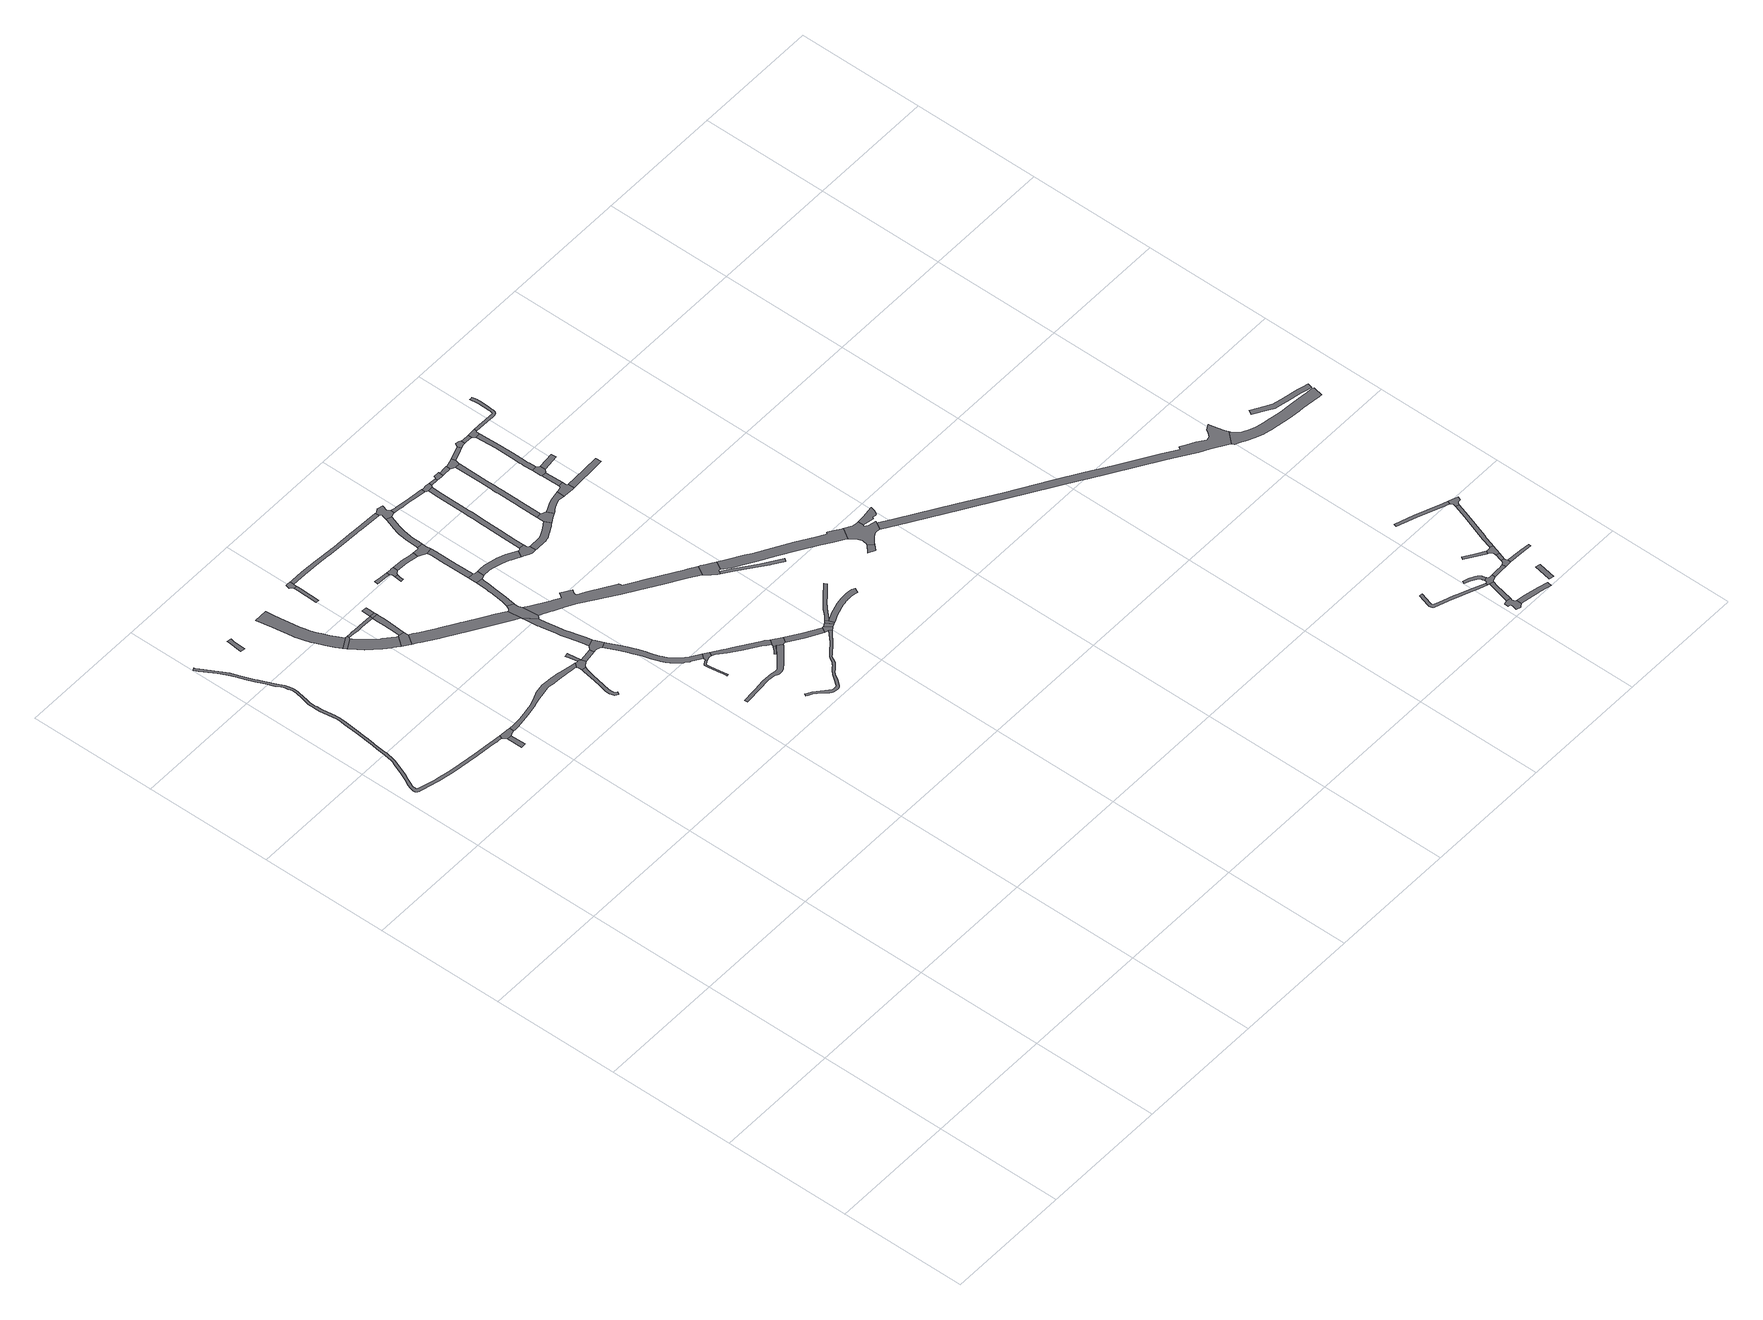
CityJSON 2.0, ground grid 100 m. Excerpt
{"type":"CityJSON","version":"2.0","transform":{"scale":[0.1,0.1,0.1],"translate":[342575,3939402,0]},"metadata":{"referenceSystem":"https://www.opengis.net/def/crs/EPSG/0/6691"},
"CityObjects":{
"road1":{"type":"Road","attributes":{"RoadStructureAttribute.sectionType":"1"},"geometry":[{"type":"MultiSurface","lod":"1","boundaries":[[[0,1,2,3,4,5,6,7,8,9,10,11,12,13,14,15,16,17,18,19,20,21,22,23,24,25,26,27,28,29,30,31,32,33,34,35,36,37,38,39,40,41,42,43,44,45,46,47,48,49,50,51,52,53,54,55,56,57,58,59,60,61,62,63,64,65,66,67,68,69,70,71,72,73,74,75,76,77,78,79,80,81,82,83,84,85,86,87,88,89,90,91,92,93,94,95,96,97,98,99,100,101,102,103,104,105,106,107,108,109,110,111,112,113,114,115,116,117,118,119,120,121,122,123,124,125,126,127]]]}]},
"road2":{"type":"Road","geometry":[{"type":"MultiSurface","lod":"1","boundaries":[[[128,129,130,131]]]}]},
"road3":{"type":"Road","geometry":[{"type":"MultiSurface","lod":"1","boundaries":[[[130,132,133,134,135,60,59,136,131]]]}]},
"road4":{"type":"Road","geometry":[{"type":"MultiSurface","lod":"1","boundaries":[[[137,138,139,140,141,142,143]]]}]},
"road5":{"type":"Road","attributes":{"function":"3","RoadStructureAttribute.sectionType":"1"},"geometry":[{"type":"MultiSurface","lod":"1","boundaries":[[[144,145,146,147,148,149,150,151,152,153,154,155,156,157,158,159,160,161,162,163,164,165,166,167,168,169]]]}]},
"road6":{"type":"Road","geometry":[{"type":"MultiSurface","lod":"1","boundaries":[[[170,171,172,156,155,173,174]]]}]},
"road7":{"type":"Road","attributes":{"function":"3","RoadStructureAttribute.sectionType":"1"},"geometry":[{"type":"MultiSurface","lod":"1","boundaries":[[[173,175,176,177,178,179,180,181,182,183,184,185,186,187,188,189,174]]]}]},
"road8":{"type":"Road","attributes":{"RoadStructureAttribute.sectionType":"1"},"geometry":[{"type":"MultiSurface","lod":"1","boundaries":[[[133,190,191,192,193,194,195,196,197,198,199,200,201,202,203,204,205,206,207,208,209,210,211,212,213,214,215,216,217,218,219,220,221,222,223,224,225,226,227,228,229,230,134]]]}]},
"road9":{"type":"Road","attributes":{"RoadStructureAttribute.sectionType":"1"},"geometry":[{"type":"MultiSurface","lod":"1","boundaries":[[[231,232,233,234,235,236,237,238,239,240,241,242,172,171]]]}]},
"road10":{"type":"Road","geometry":[{"type":"MultiSurface","lod":"1","boundaries":[[[243,244,245,184,183,246,247,248,249,250,251]]]}]},
"road11":{"type":"Road","attributes":{"RoadStructureAttribute.sectionType":"1"},"geometry":[{"type":"MultiSurface","lod":"1","boundaries":[[[250,252,253,254,255,256,236,257,258,259,260,251]]]}]},
"road12":{"type":"Road","geometry":[{"type":"MultiSurface","lod":"1","boundaries":[[[237,236,256,261]]]}]},
"road13":{"type":"Road","attributes":{"RoadStructureAttribute.sectionType":"1"},"geometry":[{"type":"MultiSurface","lod":"1","boundaries":[[[262,263,264,265,266,267,268,269]]]}]},
"road14":{"type":"Road","geometry":[{"type":"MultiSurface","lod":"1","boundaries":[[[270,271,272,237,261]]]}]},
"road15":{"type":"Road","geometry":[{"type":"MultiSurface","lod":"1","boundaries":[[[273,274,275,269,268,276,277,278,279]]]}]},
"road16":{"type":"Road","attributes":{"RoadStructureAttribute.sectionType":"1"},"geometry":[{"type":"MultiSurface","lod":"1","boundaries":[[[280,281,282,283,284,285,286,287,288,289,290,291,292,293,294,295,296,297,298]]]}]},
"road17":{"type":"Road","attributes":{"function":"3","RoadStructureAttribute.sectionType":"1"},"geometry":[{"type":"MultiSurface","lod":"1","boundaries":[[[299,300,301,302,303,304,305,306,307,308,309,248,247,310,311,312,313,314,315,316,317,318,319]]]}]},
"road18":{"type":"Road","geometry":[{"type":"MultiSurface","lod":"1","boundaries":[[[320,321,211,210,322,323,324,298,297,325,326,327,328,329]]]}]},
"road19":{"type":"Road","geometry":[{"type":"MultiSurface","lod":"1","boundaries":[[[330,331,332,333,320,329]]]}]},
"road20":{"type":"Road","attributes":{"RoadStructureAttribute.sectionType":"1"},"geometry":[{"type":"MultiSurface","lod":"1","boundaries":[[[334,329,328,335]]]}]},
"road21":{"type":"Road","geometry":[{"type":"MultiSurface","lod":"1","boundaries":[[[334,335,336,337,338,339,340,341,342,343,344,345]]]}]},
"road22":{"type":"Road","attributes":{"RoadStructureAttribute.sectionType":"1"},"geometry":[{"type":"MultiSurface","lod":"1","boundaries":[[[346,347,348,349,350,351]]]}]},
"road23":{"type":"Road","attributes":{"RoadStructureAttribute.sectionType":"1"},"geometry":[{"type":"MultiSurface","lod":"1","boundaries":[[[344,352,353,354,355,356,357,358,359,360,319,361,362,363,364,365,366,367,368,369,370,371,345]]]}]},
"road24":{"type":"Road","geometry":[{"type":"MultiSurface","lod":"1","boundaries":[[[372,373,374,375,376]]]}]},
"road25":{"type":"Road","geometry":[{"type":"MultiSurface","lod":"1","boundaries":[[[360,377,378,379,380,381,382,383,384,385,386,299,319]]]}]},
"road26":{"type":"Road","geometry":[{"type":"MultiSurface","lod":"1","boundaries":[[[387,388,372,376,389,390,391,392,393,394,395,396,397,398,351,350]]]}]},
"road27":{"type":"Road","attributes":{"RoadStructureAttribute.sectionType":"1"},"geometry":[{"type":"MultiSurface","lod":"1","boundaries":[[[399,400,401,402,403,404,405,406,407,408,409,410,411,412,413,414,415,416,417,418,419,420,421,422,423,424,425,426,427,428,429,430,431,432,433,434,435,342,341]]]}]},
"road28":{"type":"Road","attributes":{"RoadStructureAttribute.sectionType":"1"},"geometry":[{"type":"MultiSurface","lod":"1","boundaries":[[[436,437,438,439,440,441,442,443,444,445,446,447,448,449,450,451,452,453,454,455,456,457,458,459,460,461,462,463]]]}]},
"road29":{"type":"Road","attributes":{"RoadStructureAttribute.sectionType":"1"},"geometry":[{"type":"MultiSurface","lod":"1","boundaries":[[[464,465,466,467,468,469,470,471,472,473,474,475,277,276,476,477,478,479,480,481,482,483,484,485,486,487]]]}]},
"road30":{"type":"Road","attributes":{"RoadStructureAttribute.sectionType":"1"},"geometry":[{"type":"MultiSurface","lod":"1","boundaries":[[[382,488,489,490,491,492,493,494,495,496,497,383]]]}]},
"road31":{"type":"Road","attributes":{"RoadStructureAttribute.sectionType":"1"},"geometry":[{"type":"MultiSurface","lod":"1","boundaries":[[[498,499,500,394,393,501,502]]]}]},
"road32":{"type":"Road","geometry":[{"type":"MultiSurface","lod":"1","boundaries":[[[503,504,505,506,507,508,509,418,417,510,511,512,513,514,436,463]]]}]},
"road33":{"type":"Road","attributes":{"RoadStructureAttribute.sectionType":"1"},"geometry":[{"type":"MultiSurface","lod":"1","boundaries":[[[515,516,517,518,519,520,521,522,523,524,525,526,527,528,529,530,531,532,533,534,535,536,537,538,539,540,541,542,543,544,545,546,547,548,549,550,551,552,553,554]]]}]},
"road34":{"type":"Road","geometry":[{"type":"MultiSurface","lod":"1","boundaries":[[[555,556,493,492,557,558,559,560,561]]]}]},
"road35":{"type":"Road","attributes":{"RoadStructureAttribute.sectionType":"1"},"geometry":[{"type":"MultiSurface","lod":"1","boundaries":[[[560,562,563,564,565,566,567,568,569,570,571,572,573,574,561]]]}]},
"road36":{"type":"Road","geometry":[{"type":"MultiSurface","lod":"1","boundaries":[[[575,576,498,502,569,568,577,578]]]}]},
"road37":{"type":"Road","attributes":{"RoadStructureAttribute.sectionType":"1"},"geometry":[{"type":"MultiSurface","lod":"1","boundaries":[[[508,579,580,581,582,583,584,585,586,587,588,589,590,591,592,593,594,509]]]}]},
"road38":{"type":"Road","attributes":{"RoadStructureAttribute.sectionType":"1"},"geometry":[{"type":"MultiSurface","lod":"1","boundaries":[[[595,596,597,598,599,600,601,602,603,604,605,606,607,608,609,610,611,612,613,614,615,616,617,618,619,620,621,622,623,624,625,626,627,628,629,630,631,632,633,634,635,636,637,638,639,640,641,642,643,644,645,646,647,648,649,650,651,652,653,654,655,656,657,658,659,660,661,662,663,664]]]}]},
"road39":{"type":"Road","geometry":[{"type":"MultiSurface","lod":"1","boundaries":[[[665,666,667,668,669,670,671]]]}]},
"road40":{"type":"Road","attributes":{"RoadStructureAttribute.sectionType":"1"},"geometry":[{"type":"MultiSurface","lod":"1","boundaries":[[[557,672,673,674,675,676,677,678,679,680,681,682,683,684,685,686,687,688,689,690,558]]]}]},
"road41":{"type":"Road","attributes":{"RoadStructureAttribute.sectionType":"1"},"geometry":[{"type":"MultiSurface","lod":"1","boundaries":[[[691,692,693,694,695,696,697,698,699,700,701,702,703,704,705,706,707,708,709,710,575,578]]]}]},
"road42":{"type":"Road","geometry":[{"type":"MultiSurface","lod":"1","boundaries":[[[711,712,671,670,713,714,715,716,717,718,515,554,719,720,721,587,586]]]}]},
"road43":{"type":"Road","attributes":{"function":"3","RoadStructureAttribute.sectionType":"1"},"geometry":[{"type":"MultiSurface","lod":"1","boundaries":[[[722,723,724,725,726,727,728,729,730,731,732,733,734,735,736,737,738,739,740,741,742,743,744,745,746,747,748,749,750,751,752,753,754,755,756,757,758,759,760,761,762,763,378,377]]]}]},
"road44":{"type":"Road","geometry":[{"type":"MultiSurface","lod":"1","boundaries":[[[764,765,702,701,766,767,768,769,770,771,772,773,464,487]]]}]},
"road45":{"type":"Road","geometry":[{"type":"MultiSurface","lod":"1","boundaries":[[[774,775,776,682,681,777,778,779,780,781,782,783,784,785,786,787,788,789,790]]]}]},
"road46":{"type":"Road","attributes":{"RoadStructureAttribute.sectionType":"1"},"geometry":[{"type":"MultiSurface","lod":"1","boundaries":[[[791,792,721,720,793,794]]]}]},
"road47":{"type":"Road","attributes":{"RoadStructureAttribute.sectionType":"1"},"geometry":[{"type":"MultiSurface","lod":"1","boundaries":[[[795,796,797,798,799,800,801,802,803,804,768,767]]]}]},
"road48":{"type":"Road","geometry":[{"type":"MultiSurface","lod":"1","boundaries":[[[664,805,806,807,791,794,595]]]}]},
"road49":{"type":"Road","attributes":{"RoadStructureAttribute.sectionType":"1"},"geometry":[{"type":"MultiSurface","lod":"1","boundaries":[[[789,808,809,810,811,812,813,814,815,816,817,818,819,820,821,822,823,824,825,826,827,828,790]]]}]},
"road50":{"type":"Road","attributes":{"RoadStructureAttribute.sectionType":"1"},"geometry":[{"type":"MultiSurface","lod":"1","boundaries":[[[807,806,829,830,831]]]}]},
"road51":{"type":"Road","attributes":{"RoadStructureAttribute.sectionType":"1"},"geometry":[{"type":"MultiSurface","lod":"1","boundaries":[[[784,832,833,834,835,836,837,838,839,840,841,842,843,844,845,846,847,848,849,850,785]]]}]},
"road52":{"type":"Road","geometry":[{"type":"MultiSurface","lod":"1","boundaries":[[[831,830,851,852,853,854,855]]]}]},
"road53":{"type":"Road","geometry":[{"type":"MultiSurface","lod":"1","boundaries":[[[856,857,858,801,800,819,818,859]]]}]},
"road54":{"type":"Road","geometry":[{"type":"MultiSurface","lod":"1","boundaries":[[[860,861,862,863,864,865,866,867,739,738,868,869,870,871,872,873]]]}]},
"road55":{"type":"Road","attributes":{"RoadStructureAttribute.sectionType":"1"},"geometry":[{"type":"MultiSurface","lod":"1","boundaries":[[[874,875,856,859]]]}]},
"road56":{"type":"Road","geometry":[{"type":"MultiSurface","lod":"1","boundaries":[[[876,845,844,877,878,879,880,881]]]}]},
"road57":{"type":"Road","attributes":{"RoadStructureAttribute.sectionType":"1"},"geometry":[{"type":"MultiSurface","lod":"1","boundaries":[[[854,882,883,884,885,886,887,888,889,890,891,892,893,894,855]]]}]},
"road58":{"type":"Road","attributes":{"RoadStructureAttribute.sectionType":"1"},"geometry":[{"type":"MultiSurface","lod":"1","boundaries":[[[895,896,897,898,899,900,901,902,903,904,905,906,907,908,909,910,911,912,913,914,915,916,917,918,919,920,921,922,923,924,925,926,927,928,929,930,931,932,933,934,935,853,852]]]}]},
"road59":{"type":"Road","geometry":[{"type":"MultiSurface","lod":"1","boundaries":[[[936,937,938,939,875,874,940,941,942,943]]]}]},
"road60":{"type":"Road","attributes":{"RoadStructureAttribute.sectionType":"1"},"geometry":[{"type":"MultiSurface","lod":"1","boundaries":[[[880,944,945,946,947,948,949,950,951,952,953,954,955,956,957,958,959,960,881]]]}]},
"road61":{"type":"Road","attributes":{"RoadStructureAttribute.sectionType":"1"},"geometry":[{"type":"MultiSurface","lod":"1","boundaries":[[[942,961,962,963,964,965,943]]]}]},
"road62":{"type":"Road","attributes":{"RoadStructureAttribute.sectionType":"1"},"geometry":[{"type":"MultiSurface","lod":"1","boundaries":[[[966,967,968,969,970,971,972,973,974,975,860,873]]]}]},
"road63":{"type":"Road","attributes":{"RoadStructureAttribute.sectionType":"1"},"geometry":[{"type":"MultiSurface","lod":"1","boundaries":[[[976,977,978,979,980,981,982,983,984,985,986,987,988,989,990,879,878]]]}]},
"road64":{"type":"Road","geometry":[{"type":"MultiSurface","lod":"1","boundaries":[[[991,992,963,962,951,950,993,994,995]]]}]},
"road65":{"type":"Road","geometry":[{"type":"MultiSurface","lod":"1","boundaries":[[[996,997,998,999,1000,1001,1002,1003,1004,985,984,1005,1006,1007,1008,1009]]]}]},
"road66":{"type":"Road","attributes":{"RoadStructureAttribute.sectionType":"1"},"geometry":[{"type":"MultiSurface","lod":"1","boundaries":[[[994,1010,1011,1012,1013,1014,1015,995]]]}]},
"road67":{"type":"Road","attributes":{"RoadStructureAttribute.sectionType":"1"},"geometry":[{"type":"MultiSurface","lod":"1","boundaries":[[[1001,1000,1016,1017]]]}]},
"road68":{"type":"Road","attributes":{"function":"3","RoadStructureAttribute.sectionType":"1"},"geometry":[{"type":"MultiSurface","lod":"1","boundaries":[[[1018,1019,1020,1021,1022,1023,1024,1025,1026,1027,1028,1029,1030,864,863,1031,1032,1033,1034,1035,1036,1037,1038,1039]]]}]},
"road69":{"type":"Road","geometry":[{"type":"MultiSurface","lod":"1","boundaries":[[[1040,1041,1042,1017,1016,1043,1044]]]}]},
"road70":{"type":"Road","geometry":[{"type":"MultiSurface","lod":"1","boundaries":[[[1045,1046,1047,1048,1049,1013,1012,1050,1051,1052]]]}]},
"road71":{"type":"Road","attributes":{"RoadStructureAttribute.sectionType":"1"},"geometry":[{"type":"MultiSurface","lod":"1","boundaries":[[[1053,1054,1055,1056,1057,1058,1059,1041,1040,1060,1061,1062,1063,1064,1065]]]}]},
"road72":{"type":"Road","attributes":{"RoadStructureAttribute.sectionType":"1"},"geometry":[{"type":"MultiSurface","lod":"1","boundaries":[[[1066,1067,1068,1069,1045,1052]]]}]},
"road73":{"type":"Road","attributes":{"RoadStructureAttribute.sectionType":"1"},"geometry":[{"type":"MultiSurface","lod":"1","boundaries":[[[1008,1070,1071,1072,1073,1074,1075,1076,1077,1078,1079,1080,1009]]]}]},
"road74":{"type":"Road","geometry":[{"type":"MultiSurface","lod":"1","boundaries":[[[1043,1081,1082,1044]]]}]},
"road75":{"type":"Road","geometry":[{"type":"MultiSurface","lod":"1","boundaries":[[[1083,1084,1068,1067,1053,1065,1085,1086,1087,1088,1089]]]}]},
"road76":{"type":"Road","geometry":[{"type":"MultiSurface","lod":"1","boundaries":[[[1090,1091,1092,1093]]]}]},
"road77":{"type":"Road","attributes":{"RoadStructureAttribute.sectionType":"1"},"geometry":[{"type":"MultiSurface","lod":"1","boundaries":[[[1094,1095,1096,1097,1098,1099,1100,1101,1102,1103,1104,1105,1106,1107,1108,1109,1110,1111,1112,1113,1114,1115,1116,1117,1118,1119,1120,1121,1083,1089]]]}]},
"road78":{"type":"Road","geometry":[{"type":"MultiSurface","lod":"1","boundaries":[[[1092,1122,1123,1124,1125,1126,1127,1128,1129,1130,1131,1132,1133,1134,1135,1136,1137,1018,1039,1138,1139,1140,1141,1142,1143,1144,1093]]]}]},
"road79":{"type":"Road","attributes":{"RoadStructureAttribute.sectionType":"1"},"geometry":[{"type":"MultiSurface","lod":"1","boundaries":[[[1134,1145,1146,1147,1148,1149,1150,1151,1135]]]}]},
"road80":{"type":"Road","attributes":{"function":"3"},"geometry":[{"type":"MultiSurface","lod":"1","boundaries":[[[1152,1153,1154,1155,1156,1157,1158,1159,1160,1161,1162,1163,1164,1165,1166,1167,1168,1169,1170,1171,1130,1129,1172,1173,1174,1175,1176,1177,1178,1179,1180,1181,1182,1183,1184,1185]]]}]},
"road81":{"type":"Road","attributes":{"RoadStructureAttribute.sectionType":"1"},"geometry":[{"type":"MultiSurface","lod":"1","boundaries":[[[1186,1187,1188,1189,1190,1191,1192,1193,1194,1195,1196,1197,1198,1199,1200,1201,1202,1203,1204,1205,1206,1207,1208]]]}]},
"road82":{"type":"Road","geometry":[{"type":"MultiSurface","lod":"1","boundaries":[[[1209,1210,1211,1212,1213,1214,1215,1216,1217,1218,1219,1220,1221,1222,1223,1224,1225]]]}]},
"road83":{"type":"Road","attributes":{"RoadStructureAttribute.sectionType":"1"},"geometry":[{"type":"MultiSurface","lod":"1","boundaries":[[[1214,1226,1227,1228,1229,1215]]]}]},
"road84":{"type":"Road","attributes":{"RoadStructureAttribute.sectionType":"1"},"geometry":[{"type":"MultiSurface","lod":"1","boundaries":[[[1230,1231,1232,1233,1234,1235,1236,1237,1238,1239,1240,1241,1242,1243,1244,1245,1246,1247,1248]]]}]},
"road85":{"type":"Road","geometry":[{"type":"MultiSurface","lod":"1","boundaries":[[[1249,1250,1251,1252,1230,1248,1253,1254,1255,1208,1207,1228,1227,1256,1257,1258,1259]]]}]},
"road86":{"type":"Road","attributes":{"RoadStructureAttribute.sectionType":"1"},"geometry":[{"type":"MultiSurface","lod":"1","boundaries":[[[1260,1261,1262,1263,1264,1225,1224,1265,1266,1267,1268]]]}]},
"road87":{"type":"Road","attributes":{"RoadStructureAttribute.sectionType":"1"},"geometry":[{"type":"MultiSurface","lod":"1","boundaries":[[[1269,1270,1271,1272,1273,1274,1249,1259]]]}]},
"road88":{"type":"Road","attributes":{"RoadStructureAttribute.sectionType":"1"},"geometry":[{"type":"MultiSurface","lod":"1","boundaries":[[[1275,1276,1277,1278,1279,1280]]]}]},
"road89":{"type":"Road","geometry":[{"type":"MultiSurface","lod":"1","boundaries":[[[1281,1282,1283,1272,1271,1284,1285,1286,1287,1288,1289,1290]]]}]},
"road90":{"type":"Road","attributes":{"RoadStructureAttribute.sectionType":"1"},"geometry":[{"type":"MultiSurface","lod":"1","boundaries":[[[1291,1292,1293,1294]]]}]},
"road91":{"type":"Road","attributes":{"RoadStructureAttribute.sectionType":"1"},"geometry":[{"type":"MultiSurface","lod":"1","boundaries":[[[1289,1295,1296,1297,1298,1299,1300,1301,1290]]]}]},
"road92":{"type":"Road","geometry":[{"type":"MultiSurface","lod":"1","boundaries":[[[1279,1302,1303,1304,1305,1298,1297,1306,1307,1308,1309,1310,1280]]]}]},
"road93":{"type":"Road","attributes":{"RoadStructureAttribute.sectionType":"1"},"geometry":[{"type":"MultiSurface","lod":"1","boundaries":[[[1311,1312,1313,1314,1315,1316,1286,1285]]]}]},
"road94":{"type":"Road","attributes":{"RoadStructureAttribute.sectionType":"1"},"geometry":[{"type":"MultiSurface","lod":"1","boundaries":[[[1317,1318,1319,1320,1321,1322,1323,1324,1325,1326,1327,1328]]]}]},
"road95":{"type":"Road","attributes":{"RoadStructureAttribute.sectionType":"1"},"geometry":[{"type":"MultiSurface","lod":"1","boundaries":[[[1329,1330,1331,1332,1307,1306,1333,1334,1335,1336,1337]]]}]},
"road96":{"type":"Road","geometry":[{"type":"MultiSurface","lod":"1","boundaries":[[[1338,1339,1340,1341,1342,1343,1344,1345,1346,1328,1327,1347,1329,1337]]]}]},
"road97":{"type":"Road","attributes":{"function":"3","RoadStructureAttribute.sectionType":"1"},"geometry":[{"type":"MultiSurface","lod":"1","boundaries":[[[1184,1348,1349,1350,1351,1352,1353,1354,1355,1356,1357,1358,1359,1360,1361,1362,1363,1364,1365,1366,1367,1368,1369,1370,1371,1372,1373,1374,1375,1376,1377,1378,1379,1185]]]}]},
"road98":{"type":"Road","attributes":{"RoadStructureAttribute.sectionType":"1"},"geometry":[{"type":"MultiSurface","lod":"1","boundaries":[[[1380,1381,1382,1383,1384,1385,1386,1387,1388,1389,1390,1391,1392,1393,1394,1395,1396,1397,1398,1399]]]}]}
},
"vertices":[
[22,6432,0],[90,6322,0],[123,6256,0],[140,6209,0],[168,6138,0],[190,6082,0],[220,6014,0],[244,5952,0],[264,5918,0],[271,5903,0],[275,5886,0],[280,5869,0],[284,5851,0],[287,5834,0],[285,5803,0],[276,5753,0],[266,5718,0],[258,5686,0],[258,5665,0],[258,5643,0],[259,5623,0],[261,5581,0],[276,5478,0],[278,5450,0],[278,5429,0],[274,5382,0],[264,5271,0],[246,5114,0],[242,5075,0],[234,5000,0],[227,4957,0],[221,4933,0],[217,4917,0],[208,4897,0],[186,4842,0],[172,4807,0],[160,4778,0],[146,4747,0],[125,4708,0],[111,4676,0],[108,4662,0],[106,4646,0],[107,4631,0],[111,4624,0],[117,4617,0],[128,4610,0],[140,4606,0],[155,4602,0],[158,4602,0],[277,4572,0],[285,4570,0],[382,4550,0],[430,4544,0],[475,4538,0],[620,4519,0],[773,4503,0],[795,4500,0],[801,4499,0],[823,4497,0],[845,4493,0],[851,4518,0],[826,4521,0],[804,4524,0],[801,4524,0],[776,4528,0],[623,4544,0],[433,4569,0],[386,4575,0],[291,4594,0],[275,4598,0],[165,4627,0],[150,4632,0],[140,4635,0],[134,4639,0],[131,4646,0],[131,4652,0],[131,4668,0],[136,4678,0],[146,4702,0],[164,4740,0],[177,4767,0],[189,4795,0],[205,4834,0],[228,4891,0],[236,4911,0],[240,4928,0],[246,4953,0],[249,4972,0],[254,4998,0],[256,5016,0],[266,5110,0],[268,5125,0],[274,5175,0],[279,5225,0],[284,5269,0],[289,5324,0],[294,5381,0],[298,5429,0],[298,5451,0],[297,5465,0],[296,5480,0],[281,5583,0],[279,5624,0],[279,5631,0],[278,5643,0],[278,5665,0],[280,5684,0],[287,5717,0],[294,5747,0],[303,5803,0],[306,5835,0],[305,5852,0],[299,5877,0],[295,5890,0],[290,5911,0],[281,5927,0],[263,5961,0],[239,6022,0],[213,6079,0],[208,6089,0],[163,6205,0],[159,6216,0],[142,6264,0],[107,6332,0],[40,6442,0],[27,6468,0],[25,6475,0],[6,6465,0],
[865,4339,0],[905,4340,0],[903,4460,0],[864,4460,0],
[923,4473,0],[946,4476,0],[948,4512,0],[940,4512,0],[864,4470,0],
[352,6450,0],[341,6331,0],[372,6325,0],[379,6423,0],[380,6429,0],[384,6452,0],[353,6457,0],
[619,6434,0],[619,6432,0],[643,6304,0],[665,6156,0],[670,6133,0],[676,6107,0],[687,6067,0],[702,6023,0],[717,5987,0],[740,5934,0],[771,5870,0],[795,5827,0],[877,5873,0],[854,5912,0],[826,5971,0],[822,5982,0],[815,5996,0],[805,6021,0],[790,6057,0],[777,6094,0],[767,6130,0],[758,6173,0],[751,6223,0],[738,6318,0],[728,6377,0],[723,6431,0],
[892,5851,0],[897,5854,0],[897,5873,0],[810,5800,0],[891,5846,0],
[818,5786,0],[819,5785,0],[876,5704,0],[915,5665,0],[959,5619,0],[1004,5579,0],[1013,5572,0],[1053,5540,0],[1056,5538,0],[1110,5611,0],[1104,5616,0],[1030,5680,0],[1023,5686,0],[956,5757,0],[897,5835,0],
[966,4476,0],[995,4476,0],[1020,4480,0],[1058,4484,0],[1122,4494,0],[1201,4511,0],[1233,4518,0],[1264,4527,0],[1305,4534,0],[1310,4535,0],[1370,4547,0],[1391,4551,0],[1398,4550,0],[1406,4549,0],[1436,4546,0],[1504,4540,0],[1573,4533,0],[1619,4527,0],[1636,4525,0],[1649,4524,0],[1653,4522,0],[1682,4552,0],[1661,4555,0],[1642,4559,0],[1578,4571,0],[1547,4577,0],[1531,4581,0],[1515,4585,0],[1476,4588,0],[1446,4591,0],[1406,4594,0],[1389,4594,0],[1311,4581,0],[1297,4576,0],[1266,4565,0],[1193,4539,0],[1175,4536,0],[1109,4523,0],[1055,4514,0],[1017,4510,0],[991,4510,0],
[939,5852,0],[953,5851,0],[987,5850,0],[1025,5849,0],[1084,5848,0],[1131,5846,0],[1133,5869,0],[1095,5870,0],[1020,5871,0],[973,5872,0],[940,5873,0],[931,5873,0],
[1123,5611,0],[1119,5610,0],[1115,5609,0],[1085,5517,0],[1116,5496,0],[1165,5570,0],[1164,5577,0],[1164,5604,0],[1125,5613,0],
[1172,5731,0],[1172,5735,0],[1174,5795,0],[1175,5834,0],[1175,5846,0],[1129,5797,0],[1128,5744,0],[1127,5634,0],[1126,5618,0],
[1175,5869,0],
[1005,6410,0],[1005,6392,0],[1001,6227,0],[1026,6226,0],[1030,6390,0],[1030,6410,0],[1029,6419,0],[1005,6420,0],
[1175,5894,0],[1175,5941,0],[1137,5944,0],
[983,6444,0],[990,6440,0],[1000,6431,0],[1030,6445,0],[1031,6475,0],[1008,6479,0],[991,6476,0],
[1657,4453,0],[1646,4391,0],[1637,4349,0],[1625,4291,0],[1613,4232,0],[1613,4196,0],[1616,4182,0],[1624,4164,0],[1646,4147,0],[1661,4167,0],[1644,4180,0],[1640,4190,0],[1638,4199,0],[1638,4229,0],[1650,4286,0],[1670,4386,0],[1685,4447,0],[1694,4472,0],[1662,4478,0],
[1751,5195,0],[1682,5241,0],[1614,5284,0],[1480,5368,0],[1474,5371,0],[1453,5384,0],[1356,5444,0],[1323,5464,0],[1281,5492,0],[1231,5525,0],[1196,5549,0],[1148,5476,0],[1168,5461,0],[1274,5387,0],[1284,5380,0],[1382,5320,0],[1432,5290,0],[1467,5267,0],[1634,5163,0],[1720,5113,0],[1763,5088,0],
[1702,4551,0],[1698,4546,0],[1657,4520,0],[1659,4513,0],[1663,4498,0],[1701,4482,0],[1708,4490,0],[1721,4497,0],[1737,4503,0],[1728,4540,0],
[1712,4646,0],[1707,4645,0],[1682,4642,0],[1687,4619,0],
[1833,4552,0],[1838,4518,0],
[1853,4521,0],[1866,4522,0],[1873,4520,0],[1881,4517,0],[1894,4510,0],[1901,4503,0],[1946,4523,0],[1920,4580,0],[1913,4599,0],[1859,4579,0],
[1447,6041,0],[1394,6047,0],[1389,6019,0],[1481,6011,0],[1504,6007,0],[1506,6036,0],
[1912,4604,0],[1905,4644,0],[1889,4697,0],[1874,4755,0],[1862,4802,0],[1859,4824,0],[1855,4846,0],[1837,4942,0],[1832,4993,0],[1769,5046,0],[1774,5006,0],[1779,4957,0],[1780,4952,0],[1782,4935,0],[1804,4816,0],[1809,4784,0],[1809,4783,0],[1820,4741,0],[1835,4682,0],[1850,4631,0],
[1512,5968,0],[1507,5913,0],[1530,5912,0],[1533,5947,0],[1536,5966,0],
[1852,5016,0],[1839,5143,0],[1834,5154,0],[1831,5163,0],[1831,5177,0],[1831,5204,0],[1786,5230,0],[1771,5204,0],[1763,5194,0],[1758,5192,0],
[1511,6003,0],[1514,5999,0],[1543,5977,0],[1549,5984,0],[1550,5984,0],[1558,5989,0],[1567,5992,0],[1569,6032,0],[1563,6033,0],[1556,6033,0],[1545,6033,0],[1541,6033,0],
[1944,4418,0],[1971,4356,0],[1991,4308,0],[2009,4264,0],[2013,4250,0],[2021,4217,0],[2031,4186,0],[2046,4147,0],[2055,4124,0],[2068,4092,0],[2085,4066,0],[2104,4041,0],[2141,3998,0],[2148,3992,0],[2176,3971,0],[2178,3970,0],[2205,3954,0],[2243,3931,0],[2256,3922,0],[2280,3954,0],[2221,3992,0],[2198,4009,0],[2184,4021,0],[2172,4031,0],[2140,4068,0],[2122,4092,0],[2109,4116,0],[2096,4143,0],[2088,4163,0],[2074,4201,0],[2065,4230,0],[2057,4261,0],[2037,4319,0],[2029,4336,0],[2012,4375,0],[1985,4437,0],[1952,4509,0],
[2249,3900,0],[2240,3896,0],[2232,3892,0],[2224,3888,0],[2218,3885,0],[2215,3880,0],[2214,3875,0],[2213,3868,0],[2214,3860,0],[2216,3842,0],[2226,3774,0],[2228,3765,0],[2233,3728,0],[2235,3711,0],[2236,3700,0],[2249,3701,0],[2248,3712,0],[2240,3767,0],[2229,3844,0],[2227,3860,0],[2226,3867,0],[2226,3871,0],[2226,3874,0],[2228,3875,0],[2231,3878,0],[2239,3881,0],[2246,3885,0],[2256,3890,0],
[1867,6435,0],[1657,6446,0],[1641,6447,0],[1499,6453,0],[1461,6455,0],[1449,6456,0],[1386,6460,0],[1325,6464,0],[1287,6467,0],[1150,6474,0],[1051,6475,0],[1039,6474,0],[1149,6444,0],[1285,6437,0],[1372,6431,0],[1380,6431,0],[1448,6426,0],[1502,6423,0],[1522,6422,0],[1656,6416,0],[1667,6415,0],[1695,6413,0],[1867,6405,0],[1872,6405,0],
[1843,5289,0],[1852,5380,0],[1862,5455,0],[1866,5496,0],[1867,5512,0],[1816,5515,0],[1812,5424,0],[1810,5407,0],[1808,5390,0],[1797,5282,0],
[1755,6016,0],[1726,6018,0],[1664,6028,0],[1659,5987,0],[1752,5972,0],
[2271,3894,0],[2280,3897,0],[2290,3899,0],[2294,3899,0],[2299,3898,0],[2306,3897,0],[2325,3925,0],[2258,3919,0],[2258,3915,0],[2258,3912,0],[2257,3908,0],[2254,3905,0],
[2656,3622,0],[2650,3615,0],[2578,3552,0],[2521,3502,0],[2503,3487,0],[2497,3484,0],[2491,3480,0],[2486,3480,0],[2472,3481,0],[2442,3484,0],[2413,3486,0],[2390,3488,0],[2352,3487,0],[2297,3481,0],[2267,3479,0],[2232,3476,0],[2141,3469,0],[2143,3444,0],[2299,3456,0],[2354,3462,0],[2389,3463,0],[2412,3461,0],[2440,3458,0],[2445,3457,0],[2450,3452,0],[2455,3448,0],[2461,3446,0],[2466,3444,0],[2474,3442,0],[2490,3443,0],[2501,3445,0],[2510,3448,0],[2522,3453,0],[2525,3455,0],[2538,3464,0],[2550,3470,0],[2583,3498,0],[2607,3519,0],[2682,3583,0],[2691,3593,0],
[1817,5561,0],[1817,5528,0],[1901,5524,0],[1899,5578,0],[1876,5577,0],[1864,5586,0],[1817,5586,0],
[1864,5587,0],[1862,5647,0],[1861,5688,0],[1861,5728,0],[1861,5815,0],[1861,5909,0],[1858,5945,0],[1812,5941,0],[1816,5907,0],[1816,5787,0],[1816,5779,0],[1816,5715,0],[1816,5695,0],
[1809,6019,0],[1805,6014,0],[1855,5988,0],[1855,6018,0],
[2314,3894,0],[2332,3883,0],[2396,3832,0],[2472,3775,0],[2537,3730,0],[2602,3687,0],[2617,3673,0],[2643,3651,0],[2670,3687,0],[2640,3710,0],[2621,3723,0],[2495,3807,0],[2456,3836,0],[2422,3859,0],[2406,3870,0],[2352,3907,0],
[2981,3441,0],[2906,3367,0],[2836,3311,0],[2811,3292,0],[2804,3285,0],[2797,3275,0],[2783,3256,0],[2776,3241,0],[2767,3231,0],[2756,3220,0],[2739,3208,0],[2724,3195,0],[2693,3168,0],[2659,3122,0],[2641,3096,0],[2631,3085,0],[2625,3080,0],[2619,3079,0],[2615,3079,0],[2599,3080,0],[2580,3088,0],[2570,3096,0],[2509,3151,0],[2484,3171,0],[2452,3189,0],[2439,3197,0],[2431,3181,0],[2443,3173,0],[2474,3156,0],[2495,3137,0],[2555,3077,0],[2567,3068,0],[2579,3062,0],[2596,3057,0],[2611,3056,0],[2621,3057,0],[2634,3061,0],[2645,3070,0],[2657,3084,0],[2676,3111,0],[2705,3157,0],[2711,3162,0],[2719,3169,0],[2739,3185,0],[2752,3196,0],[2758,3200,0],[2773,3212,0],[2778,3216,0],[2784,3221,0],[2792,3230,0],[2794,3234,0],[2798,3242,0],[2805,3256,0],[2813,3271,0],[2818,3277,0],[2825,3281,0],[2839,3292,0],[2859,3307,0],[2879,3322,0],[2886,3328,0],[2899,3338,0],[2918,3353,0],[2929,3363,0],[2937,3370,0],[2955,3387,0],[2959,3391,0],[2971,3400,0],[2974,3403,0],[2993,3420,0],[2996,3423,0],
[2607,3602,0],[2589,3586,0],[2598,3575,0],[2617,3593,0],[2645,3620,0],[2648,3622,0],[2638,3634,0],
[1963,5524,0],[1977,5522,0],[1990,5518,0],[2038,5505,0],[2061,5498,0],[2088,5489,0],[2110,5478,0],[2126,5470,0],[2153,5456,0],[2188,5438,0],[2214,5489,0],[2201,5495,0],[2159,5518,0],[2137,5530,0],[2111,5542,0],[2077,5554,0],[1990,5575,0],[1969,5579,0],[1930,5579,0],
[1856,6029,0],[1857,6051,0],[1858,6082,0],[1859,6121,0],[1866,6168,0],[1866,6170,0],[1868,6181,0],[1876,6212,0],[1885,6241,0],[1902,6297,0],[1916,6332,0],[1872,6346,0],[1858,6304,0],[1842,6255,0],[1830,6214,0],[1823,6191,0],[1821,6172,0],[1814,6125,0],[1813,6084,0],[1811,6032,0],
[2644,3647,0],[2643,3642,0],[2656,3628,0],[2657,3629,0],[2659,3630,0],[2661,3630,0],[2661,3629,0],[2659,3626,0],[2705,3596,0],[2715,3597,0],[2740,3634,0],
[1941,4969,0],[1945,4966,0],[1947,4965,0],[1977,4948,0],[2007,4934,0],[2009,4933,0],[2015,4930,0],[2090,4888,0],[2116,4872,0],[2199,4816,0],[2266,4768,0],[2349,4715,0],[2445,4652,0],[2610,4549,0],[2712,4485,0],[2750,4462,0],[2830,4409,0],[2873,4479,0],[2811,4517,0],[2791,4529,0],[2728,4567,0],[2653,4612,0],[2557,4673,0],[2487,4717,0],[2415,4761,0],[2415,4766,0],[2415,4774,0],[2414,4784,0],[2406,4789,0],[2329,4837,0],[2217,4904,0],[2157,4940,0],[2160,4961,0],[2176,4985,0],[2100,5034,0],[2073,4995,0],[2026,5023,0],[1999,5039,0],[1996,5041,0],[1886,5111,0],[1855,5132,0],[1842,5141,0],
[1886,6392,0],[1883,6379,0],[1945,6344,0],[1952,6343,0],[1955,6373,0],[1939,6394,0],[1939,6395,0],[1950,6441,0],[1906,6451,0],[1881,6434,0],
[2236,5491,0],[2230,5488,0],[2223,5488,0],[2197,5434,0],[2202,5431,0],[2239,5413,0],[2256,5405,0],[2265,5403,0],[2270,5403,0],[2271,5403,0],[2296,5403,0],[2296,5455,0],[2290,5456,0],[2286,5460,0],[2282,5473,0],[2281,5496,0],[2238,5494,0],
[2972,3490,0],[2856,3555,0],[2830,3518,0],[2950,3450,0],
[2008,6336,0],[2019,6334,0],[2061,6329,0],[2112,6323,0],[2129,6320,0],[2228,6309,0],[2231,6335,0],[2115,6349,0],[1995,6365,0],[1993,6365,0],
[3018,3436,0],[3023,3439,0],[2988,3491,0],
[2280,5503,0],[2279,5567,0],[2282,5703,0],[2283,5737,0],[2284,5820,0],[2285,5851,0],[2286,5903,0],[2286,5951,0],[2287,5975,0],[2289,6205,0],[2290,6294,0],[2250,6291,0],[2249,6227,0],[2247,5976,0],[2246,5948,0],[2246,5909,0],[2245,5840,0],[2244,5797,0],[2243,5737,0],[2241,5641,0],[2238,5500,0],
[3040,3447,0],[3049,3452,0],[3018,3507,0],
[2315,5403,0],[2390,5403,0],[2397,5403,0],[2415,5407,0],[2425,5409,0],[2456,5424,0],[2460,5427,0],[2480,5438,0],[2500,5449,0],[2526,5463,0],[2544,5474,0],[2547,5476,0],[2553,5479,0],[2527,5526,0],[2477,5493,0],[2433,5471,0],[2407,5459,0],[2391,5455,0],[2309,5455,0],
[3056,3454,0],[3063,3457,0],[3048,3495,0],[3049,3497,0],[3033,3516,0],
[2303,6332,0],[2273,6334,0],[2241,6333,0],[2302,6307,0],
[2929,4342,0],[2929,4347,0],[2935,4349,0],[2944,4346,0],[2983,4408,0],[2942,4434,0],[2919,4449,0],[2889,4469,0],[2831,4407,0],[2870,4363,0],[2888,4343,0],[2901,4333,0],[2905,4329,0],[2915,4322,0],
[2365,6308,0],[2364,6328,0],
[2527,5558,0],[2591,5500,0],[2630,5520,0],[2603,5568,0],[2567,5584,0],[2527,5585,0],
[3063,3508,0],[3067,3512,0],[3083,3529,0],[3128,3576,0],[3175,3619,0],[3206,3641,0],[3300,3717,0],[3285,3737,0],[3191,3662,0],[3159,3637,0],[3110,3594,0],[3065,3546,0],[3046,3527,0],
[3086,3467,0],[3109,3476,0],[3109,3477,0],[3132,3486,0],[3146,3491,0],[3147,3492,0],[3153,3494,0],[3156,3495,0],[3179,3502,0],[3182,3502,0],[3203,3509,0],[3214,3512,0],[3228,3514,0],[3238,3516,0],[3252,3518,0],[3255,3519,0],[3274,3521,0],[3277,3521,0],[3290,3521,0],[3298,3521,0],[3302,3521,0],[3318,3521,0],[3328,3521,0],[3341,3519,0],[3350,3517,0],[3352,3516,0],[3368,3510,0],[3387,3547,0],[3364,3557,0],[3350,3561,0],[3333,3563,0],[3318,3564,0],[3283,3563,0],[3271,3562,0],[3252,3561,0],[3230,3558,0],[3204,3553,0],[3140,3535,0],[3116,3526,0],[3093,3516,0],[3050,3496,0],
[2421,6348,0],[2376,6349,0],[2371,6336,0],[2369,6331,0],[2387,6308,0],[2404,6308,0],[2420,6308,0],[2420,6338,0],
[2569,5756,0],[2569,5805,0],[2569,5939,0],[2568,5967,0],[2568,5971,0],[2569,6053,0],[2569,6289,0],[2529,6289,0],[2529,6074,0],[2528,5969,0],[2528,5967,0],[2529,5930,0],[2529,5926,0],[2529,5802,0],[2529,5757,0],[2529,5751,0],[2528,5629,0],
[2426,6308,0],[2496,6311,0],[2495,6341,0],[2473,6340,0],[2425,6338,0],
[2998,4262,0],[3138,4155,0],[3190,4119,0],[3193,4117,0],[3197,4114,0],[3265,4066,0],[3276,4058,0],[3293,4081,0],[3153,4176,0],[3013,4282,0],
[2639,5525,0],[2656,5537,0],[2675,5550,0],[2695,5559,0],[2713,5565,0],[2724,5568,0],[2735,5572,0],[2788,5567,0],[2790,5567,0],[2791,5629,0],[2714,5612,0],[2700,5609,0],[2690,5606,0],[2680,5603,0],[2620,5574,0],
[2557,6356,0],[2505,6341,0],[2569,6301,0],[2579,6330,0],[2569,6360,0],
[2881,5616,0],[2878,5621,0],[2877,5635,0],[2879,5653,0],[2879,5656,0],[2841,5655,0],[2837,5642,0],[2832,5638,0],[2822,5634,0],[2798,5567,0],[2848,5565,0],[2880,5564,0],[2891,5565,0],[2888,5613,0],
[2660,6360,0],[2665,6362,0],[2688,6371,0],[2678,6399,0],[2657,6391,0],[2655,6391,0],
[2874,5797,0],[2837,5796,0],
[3751,3954,0],[3746,3957,0],[3698,3989,0],[3660,4014,0],[3655,4016,0],[3645,4003,0],[3635,4009,0],[3580,4044,0],[3450,4124,0],[3318,4203,0],[3195,4275,0],[3149,4305,0],[3044,4370,0],[3003,4300,0],[3106,4236,0],[3154,4206,0],[3279,4135,0],[3408,4057,0],[3541,3974,0],[3609,3928,0],[3682,3883,0],[3698,3869,0],
[2875,5879,0],[2835,5878,0],[2836,5809,0],[2895,5820,0],[2897,5862,0],
[2736,6413,0],[2728,6415,0],[2725,6417,0],[2724,6421,0],[2694,6426,0],[2712,6379,0],[2729,6381,0],[2736,6381,0],
[2824,6356,0],[2833,6196,0],[2832,6057,0],[2831,5984,0],[2832,5977,0],[2832,5965,0],[2833,5947,0],[2871,5938,0],[2870,5957,0],[2870,5976,0],[2870,6079,0],[2871,6196,0],[2864,6358,0],
[2750,6381,0],[2804,6378,0],[2804,6411,0],[2752,6411,0],
[2898,5565,0],[2948,5568,0],[2952,5569,0],[2998,5570,0],[3048,5572,0],[3098,5574,0],[3148,5576,0],[3188,5578,0],[3187,5626,0],[2950,5616,0],[2900,5614,0],
[3031,5835,0],[3026,5876,0],
[2870,6414,0],[2817,6411,0],[2863,6378,0],[2862,6384,0],[2863,6388,0],[2866,6390,0],[2873,6392,0],
[3685,3688,0],[3735,3660,0],[3774,3702,0],[3738,3735,0],
[2985,6390,0],[3041,6388,0],[3054,6388,0],[3067,6392,0],[3073,6396,0],[3077,6400,0],[3081,6405,0],[3084,6413,0],[3086,6428,0],[3087,6445,0],[3090,6472,0],[3092,6539,0],[3092,6556,0],[3091,6570,0],[3088,6588,0],[3084,6611,0],[3074,6609,0],[3061,6608,0],[3070,6543,0],[3067,6446,0],[3065,6432,0],[3063,6422,0],[3060,6414,0],[3057,6412,0],[3050,6410,0],[3042,6410,0],[2986,6412,0],[2960,6412,0],
[3785,3714,0],[3811,3737,0],[3827,3750,0],[3840,3757,0],[3855,3763,0],[3875,3766,0],[3898,3762,0],[3899,3761,0],[3932,3812,0],[3937,3828,0],[3881,3843,0],[3853,3861,0],[3861,3871,0],[3859,3914,0],[3845,3913,0],[3807,3919,0],[3712,3854,0],[3738,3814,0],[3744,3802,0],[3748,3788,0],[3748,3774,0],[3748,3764,0],[3746,3750,0],
[3945,3855,0],[3959,3869,0],[3978,3861,0],[3991,3867,0],[4007,3892,0],[4018,3932,0],[3915,3917,0],
[6049,2568,0],[6032,2647,0],[6024,2683,0],[5978,2660,0],[5963,2634,0],[5942,2606,0],[5910,2599,0],[5850,2642,0],[5789,2679,0],[5753,2700,0],[5744,2703,0],[5730,2684,0],[5626,2750,0],[5342,2929,0],[5301,2954,0],[5160,3043,0],[4979,3157,0],[4676,3344,0],[4411,3510,0],[4033,3747,0],[4000,3696,0],[4379,3459,0],[4644,3293,0],[4946,3106,0],[5091,3014,0],[5132,2988,0],[5268,2903,0],[5593,2699,0],[5697,2633,0],[5789,2573,0],[5860,2532,0],[5971,2463,0],[5986,2452,0],[6061,2536,0],
[6044,373,0],[6006,388,0],[5912,426,0],[5881,438,0],[5767,480,0],[5730,494,0],[5726,499,0],[5724,506,0],[5727,519,0],[5754,613,0],[5742,614,0],[5731,615,0],[5704,523,0],[5700,507,0],[5701,495,0],[5705,484,0],[5715,474,0],[5843,427,0],[5872,416,0],[5974,375,0],[6033,352,0],[6097,328,0],[6100,348,0],
[6106,95,0],[6103,97,0],[6102,98,0],[6097,107,0],[6095,115,0],[6100,134,0],[6067,141,0],[6036,131,0],[6035,101,0],[6048,100,0],[6057,94,0],[6057,90,0],[6057,74,0],[6049,42,0],[6081,30,0],[6110,49,0],[6111,92,0],
[6133,281,0],[6141,316,0],[6111,323,0],[6094,253,0],
[6141,379,0],[6139,393,0],[6134,413,0],[6129,420,0],[6126,423,0],[6116,432,0],[6103,442,0],[6060,463,0],[6015,479,0],[6006,456,0],[6051,437,0],[6076,424,0],[6084,419,0],[6087,418,0],[6097,411,0],[6107,402,0],[6110,394,0],[6112,383,0],[6114,370,0],
[6183,363,0],[6162,362,0],[6154,363,0],[6147,367,0],[6114,358,0],[6111,350,0],[6109,348,0],[6146,322,0],[6151,326,0],[6157,329,0],[6184,336,0],
[6370,38,0],[6301,54,0],[6238,69,0],[6188,80,0],[6125,90,0],[6181,40,0],[6236,28,0],[6281,19,0],[6362,1,0],
[6212,337,0],[6256,340,0],[6302,341,0],[6295,370,0],[6255,367,0],[6252,367,0],
[6258,571,0],[6179,623,0],[6166,602,0],[6245,550,0],[6310,510,0],[6326,529,0],
[6319,390,0],[6311,379,0],[6304,374,0],[6341,342,0],[6355,343,0],[6356,370,0],[6352,372,0],[6349,380,0],[6348,393,0],[6322,401,0],
[6463,177,0],[6425,185,0],[6398,47,0],[6434,39,0],
[6357,420,0],[6366,449,0],[6367,451,0],[6340,460,0],[6337,448,0],[6329,422,0],[6329,421,0],
[6316,506,0],[6333,496,0],[6337,489,0],[6340,472,0],[6391,524,0],[6365,535,0],[6358,529,0],[6357,529,0],[6343,527,0],
[6461,339,0],[6551,335,0],[6553,352,0],[6473,360,0],[6450,362,0],[6368,369,0],
[6450,1035,0],[6402,1053,0],[6358,1070,0],[6271,1104,0],[6224,1120,0],[6120,1157,0],[6112,1133,0],[6195,1104,0],[6262,1080,0],[6441,1011,0],[6496,988,0],[6506,1015,0],
[6504,943,0],[6470,838,0],[6392,616,0],[6368,543,0],[6398,545,0],[6418,608,0],[6425,629,0],[6496,829,0],[6530,935,0],
[6536,946,0],[6539,950,0],[6544,953,0],[6547,956,0],[6554,957,0],[6568,958,0],[6570,958,0],[6582,986,0],[6547,1000,0],[6512,966,0],
[5999,2433,0],[6032,2416,0],[6065,2399,0],[6069,2397,0],[6134,2364,0],[6187,2345,0],[6207,2341,0],[6251,2330,0],[6314,2318,0],[6408,2304,0],[6507,2294,0],[6540,2291,0],[6630,2281,0],[6691,2275,0],[6701,2274,0],[6710,2272,0],[6727,2351,0],[6714,2356,0],[6647,2363,0],[6638,2364,0],[6516,2377,0],[6498,2378,0],[6419,2386,0],[6348,2397,0],[6328,2400,0],[6268,2411,0],[6211,2425,0],[6167,2441,0],[6115,2466,0],[6097,2482,0],[6087,2492,0],[6070,2513,0],
[6731,2405,0],[6729,2406,0],[6686,2417,0],[6644,2427,0],[6527,2450,0],[6470,2463,0],[6433,2472,0],[6428,2475,0],[6399,2492,0],[6295,2553,0],[6275,2519,0],[6379,2457,0],[6409,2440,0],[6419,2435,0],[6461,2424,0],[6518,2411,0],[6636,2388,0],[6677,2378,0],[6719,2367,0],[6720,2367,0]
]}
